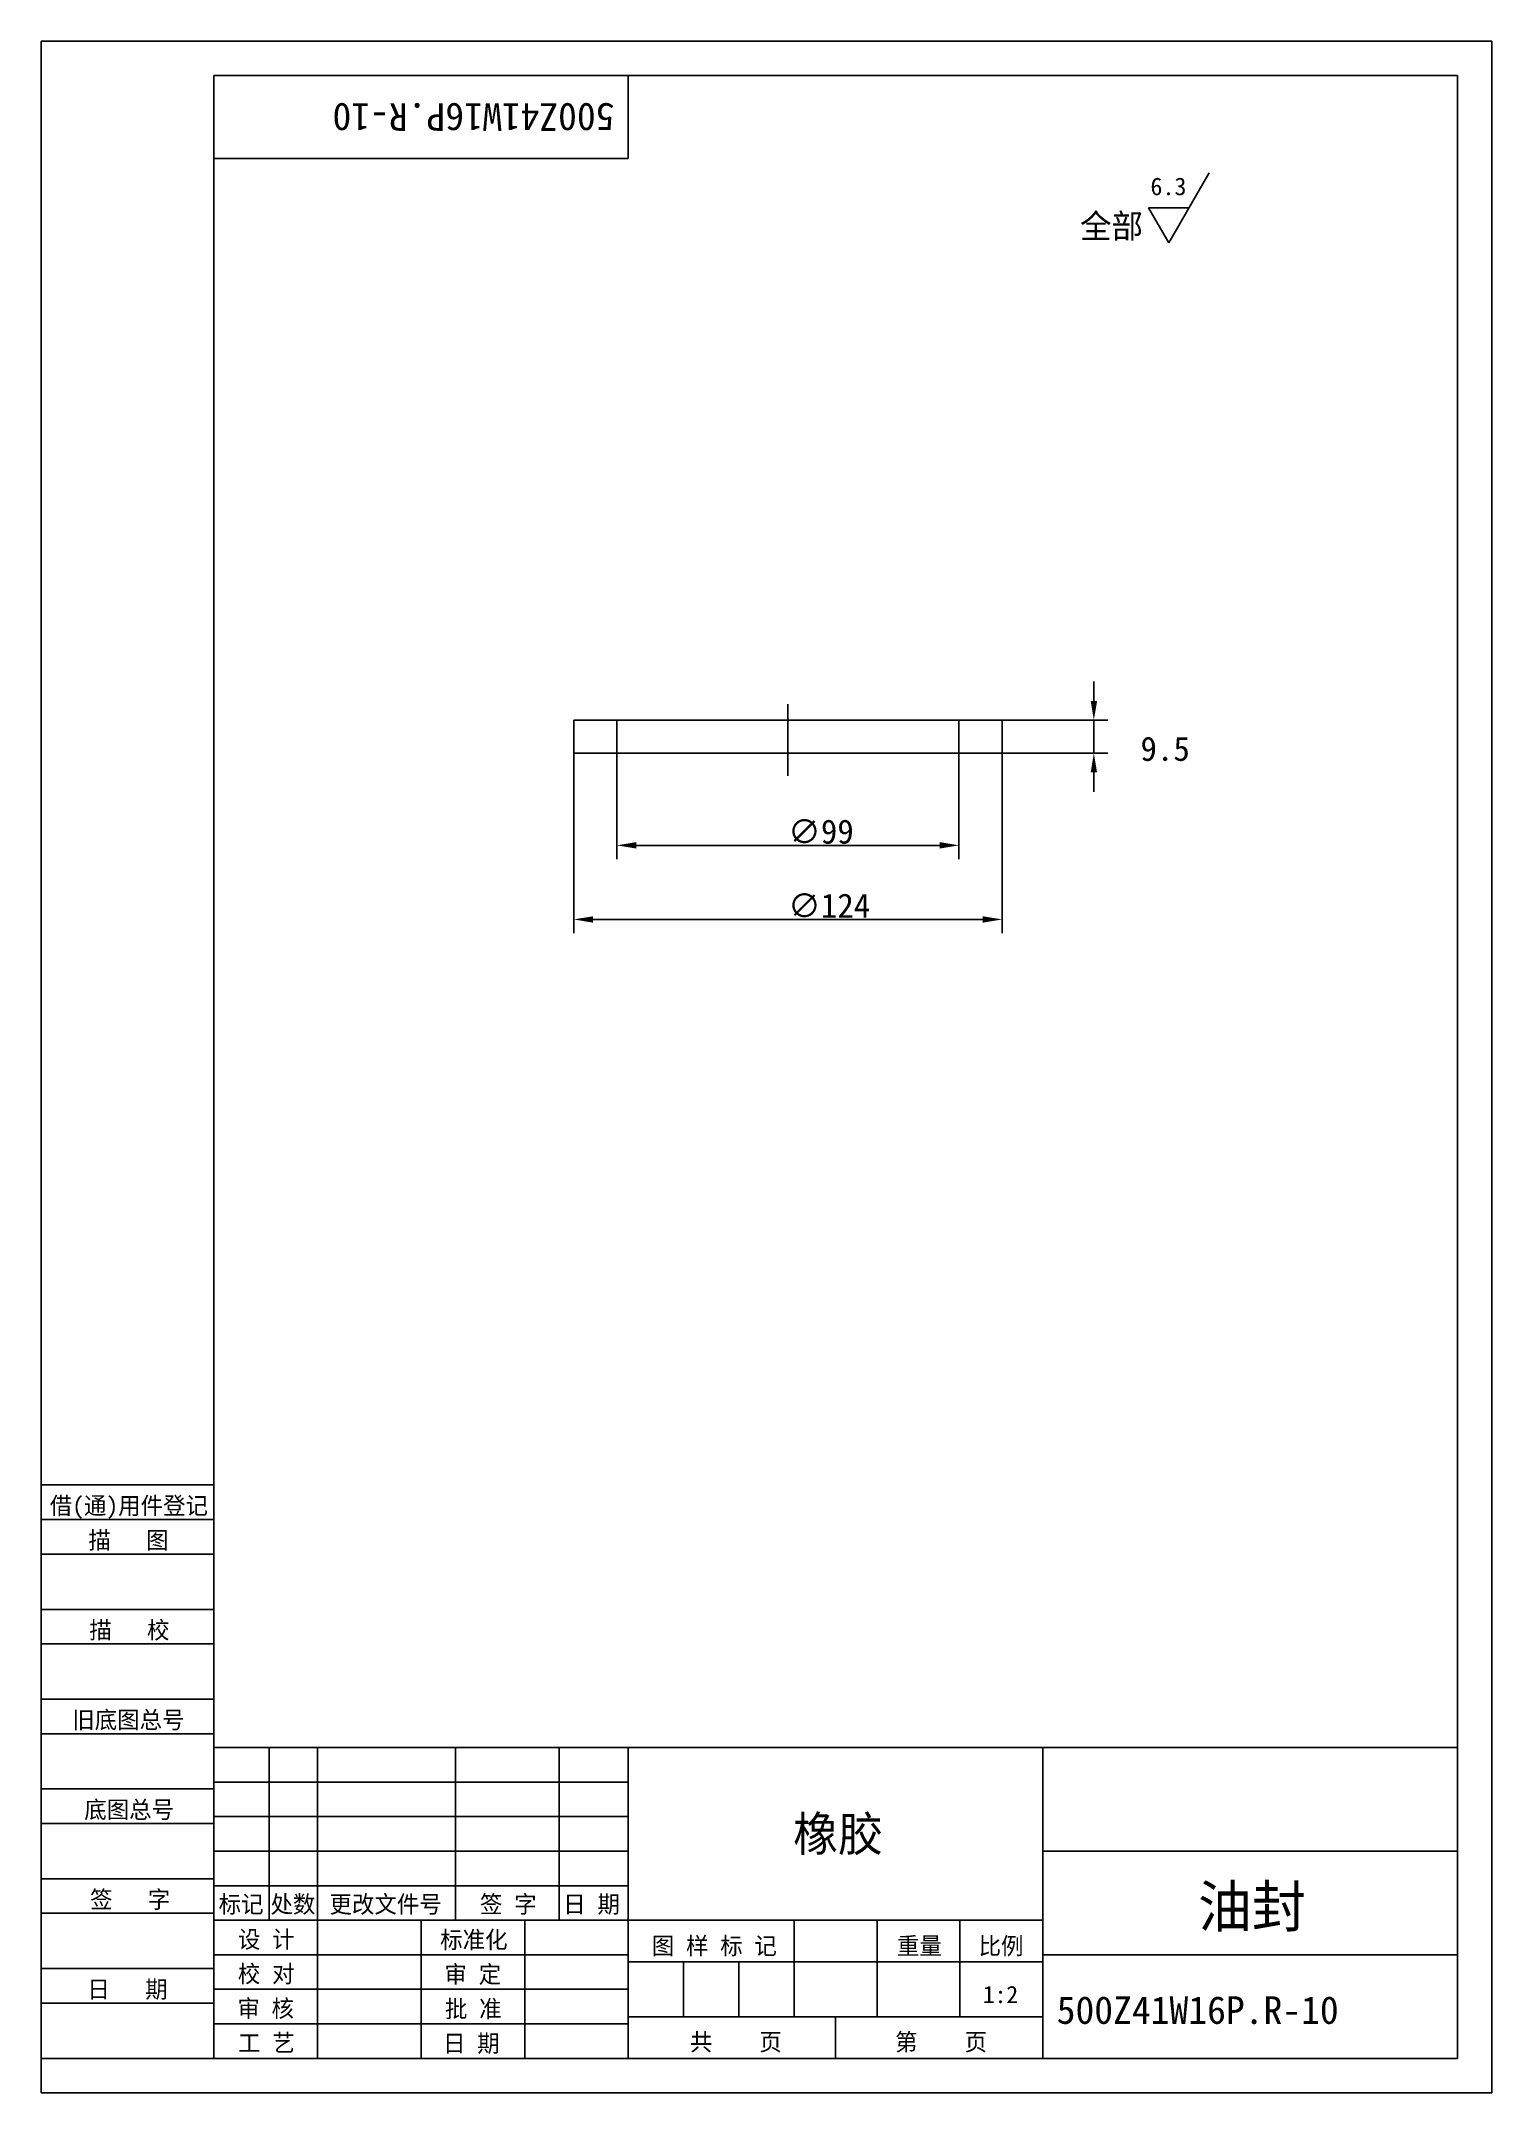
# Model space of a CAD drawing. Header units: metres. Extents: x 0 to 210, y 0 to 297.
import ezdxf

# ---------------------------------------------------------------- set-up
doc = ezdxf.new("R2010")
doc.units = ezdxf.units.M
for name, color, linetype in [('C', 6, 'Continuous'), ('D', 1, 'Continuous'), ('FL', 5, 'Continuous'), ('HA', 5, 'Continuous'), ('T', 7, 'Continuous'), ('TL', 4, 'Continuous')]:
    doc.layers.add(name, color=color, linetype=linetype)

# ---------------------------------------------------------------- blocks, each defined once
blk = doc.blocks.new('TUKUN4')
at = {"layer": 'FL'}
for p, q in [((0, 297), (0, 0)), ((210, 297), (0, 297)), ((210, 0), (210, 297)), ((0, 78), (25, 78)), ((0, 70), (25, 70)), ((0, 65), (25, 65)), ((0, 57), (25, 57)), ((0, 52), (25, 52)), ((33, 25), (33, 50)), ((40, 5), (40, 50)), ((60, 25), (60, 50)), ((75, 25), (75, 50)), ((25, 45), (85, 45)), ((0, 44), (25, 44)), ((0, 39), (25, 39)), ((25, 40), (85, 40)), ((25, 35), (85, 35)), ((0, 31), (25, 31)), ((25, 30), (85, 30)), ((0, 26), (25, 26)), ((70, 5), (70, 25)), ((0, 18), (25, 18)), ((25, 20), (85, 20)), ((25, 15), (85, 15)), ((0, 13), (25, 13)), ((25, 10), (85, 10)), ((0, 0), (210, 0))]:
    blk.add_line(p, q, dxfattribs=at)
at = {"layer": 'TL'}
for p, q in [((25, 5), (25, 292)), ((205, 292), (25, 292)), ((85, 292), (85, 280)), ((205, 5), (205, 292)), ((85, 280), (25, 280)), ((0, 88), (25, 88)), ((0, 83), (25, 83)), ((205, 50), (25, 50)), ((85, 5), (85, 50)), ((145, 5), (145, 50)), ((205, 35), (145, 35)), ((145, 25), (25, 25)), ((55, 5), (55, 25)), ((109, 11), (109, 25)), ((121, 11), (121, 25)), ((133, 11), (133, 25)), ((85, 19), (145, 19)), ((93, 11), (93, 19)), ((101, 11), (101, 19)), ((205, 20), (145, 20)), ((145, 11), (85, 11)), ((115, 5), (115, 11)), ((0, 5), (205, 5))]:
    blk.add_line(p, q, dxfattribs=at)
at = {"layer": 'T'}
for s, p in [('借(通)用件登记', (1.26, 83.76)), ('描   图', (6.86, 78.76)), ('描   校', (6.98, 65.76)), ('旧底图总号', (4.52, 52.76)), ('底图总号', (6.25, 39.76)), ('签   字', (7.1, 26.76)), ('标记', (25.71, 26.07)), ('处数', (33.22, 26.07)), ('更改文件号', (41.75, 26.07)), ('签 字', (63.53, 26.07)), ('日 期', (75.57, 26.07)), ('设 计', (28.5, 20.99)), ('标准化', (57.77, 20.93)), ('图 样 标 记', (88.4, 20.04)), ('重量', (123.88, 20.04)), ('比例', (135.7, 20.04)), ('校 对', (28.48, 15.99)), ('审 定', (58.39, 15.93)), ('日   期', (6.72, 13.76)), ('审 核', (28.41, 10.99)), ('批 准', (58.46, 10.93)), ('共    页', (93.91, 6.13)), ('第    页', (123.62, 6.13)), ('工 艺', (28.52, 5.99)), ('日 期', (58.18, 5.93))]:
    blk.add_text(s, height=2.5, dxfattribs=at).set_placement(p)

msp = doc.modelspace()

# ---------------------------------------------------------------- hatches: boundary and pattern name
at = {"layer": 'HA'}
h = msp.add_hatch(dxfattribs=at)
h.set_pattern_fill('ANSI37', scale=10)
h.paths.add_polyline_path([(83.36, 198.68), (77.11, 198.68), (77.11, 193.93), (83.36, 193.93)])
h.paths.add_polyline_path([(139.11, 198.68), (132.86, 198.68), (132.86, 193.93), (139.11, 193.93)])

# ---------------------------------------------------------------- linework, layer by layer
at = {"layer": 'C'}
msp.add_line((108.11, 201.03), (108.11, 190.64), dxfattribs=at)
at = {"layer": 'D'}
for p, q in [((169.09, 277.91), (163.24, 267.77)), ((163.24, 267.77), (160.31, 272.84)), ((160.31, 272.84), (166.17, 272.84)), ((152.38, 201.48), (152.38, 204.28)), ((139.11, 198.68), (154.38, 198.68)), ((152.38, 198.68), (152.38, 193.93)), ((152.38, 198.68), (152.38, 193.93)), ((77.11, 193.93), (77.11, 167.86)), ((83.36, 193.93), (83.36, 178.58)), ((132.86, 193.93), (132.86, 178.58)), ((139.11, 193.93), (154.38, 193.93)), ((139.11, 193.93), (139.11, 167.86)), ((152.38, 191.13), (152.38, 188.33)), ((86.16, 180.58), (130.06, 180.58)), ((79.91, 169.86), (136.31, 169.86))]:
    msp.add_line(p, q, dxfattribs=at)
for points in [[(151.92, 201.48), (152.85, 201.48), (152.38, 198.68)], [(151.92, 191.13), (152.85, 191.13), (152.38, 193.93)], [(86.16, 181.05), (86.16, 180.12), (83.36, 180.58)], [(130.06, 181.05), (130.06, 180.12), (132.86, 180.58)], [(79.91, 170.32), (79.91, 169.39), (77.11, 169.86)], [(136.31, 170.32), (136.31, 169.39), (139.11, 169.86)]]:
    msp.add_solid(points, dxfattribs=at)
at = {"layer": 'TL'}
for p, q in [((77.11, 198.68), (139.11, 198.68)), ((77.11, 198.68), (77.11, 193.93)), ((83.36, 198.68), (83.36, 193.93)), ((132.86, 198.68), (132.86, 193.93)), ((139.11, 198.68), (139.11, 193.93)), ((77.11, 193.93), (139.11, 193.93))]:
    msp.add_line(p, q, dxfattribs=at)

# ---------------------------------------------------------------- block references
at = {"layer": 'D'}
msp.add_blockref('TUKUN4', (0, 0), dxfattribs=at)

# ---------------------------------------------------------------- texts
msp.add_text('500Z41W16P.R-10', height=4, rotation=180, dxfattribs=at).set_placement((83, 288))
for s, height, p in [('6.3', 2.55, (160.57, 274.69)), ('全部', 3.5, (150.39, 268.47)), ('橡胶', 5, (108.85, 35)), ('油封', 6, (167.47, 24)), ('1:2', 2.5, (136.32, 13)), ('500Z41W16P.R-10', 4, (147, 10))]:
    msp.add_text(s, height=height, dxfattribs=at).set_placement(p)
at = {"layer": 'D', "char_height": 3.5, "attachment_point": 1}
for s, insert in [('\\A1;9.5', (159.13, 196.31)), ('\\A1;∅99', (108.11, 184.33)), ('\\A1;∅124', (108.11, 173.61))]:
    msp.add_mtext(s, dxfattribs=dict(at, insert=insert))

doc.saveas('drawing.dxf')
